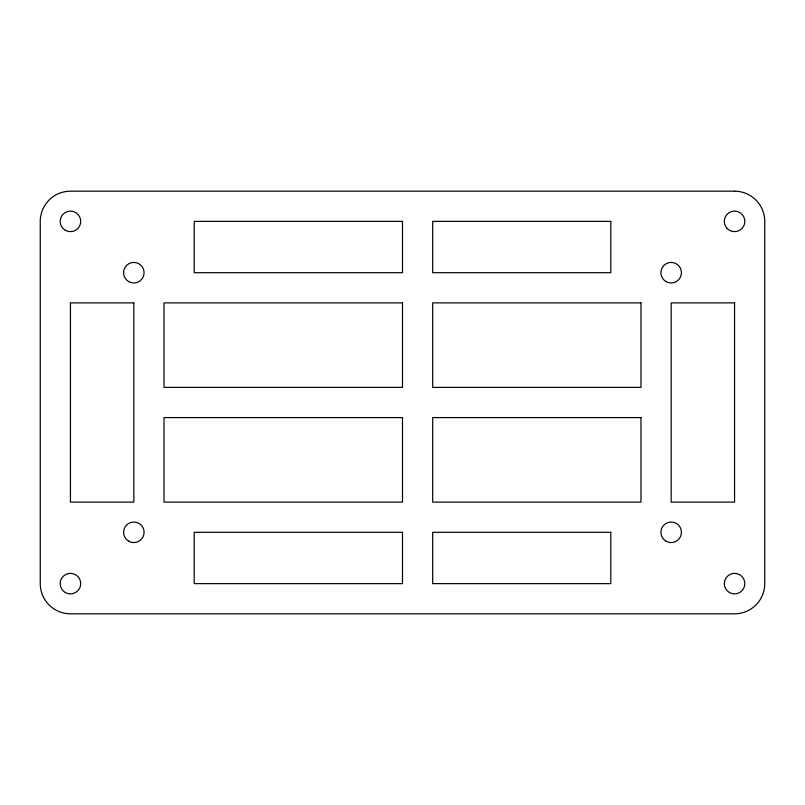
<?xml version="1.0" encoding="UTF-8"?>
<svg xmlns="http://www.w3.org/2000/svg" width="805" height="805" viewBox="0 0 805 805"><rect width="100%" height="100%" fill="white"/><g stroke="black" fill="none" stroke-linecap="round" stroke-linejoin="round"><path stroke-width="1.21" d="M734.563 191.188L70.438 191.188A30.188 30.188 0 0 0 40.25 221.375L40.25 583.625A30.188 30.188 0 0 0 70.438 613.812L734.563 613.812A30.188 30.188 0 0 0 764.75 583.625L764.75 221.375A30.188 30.188 0 0 0 734.563 191.188M402.5 221.375L194.206 221.375L194.206 272.694L402.5 272.694L402.5 221.375M610.794 221.375L432.688 221.375L432.688 272.694L610.794 272.694L610.794 221.375M133.831 302.881L70.438 302.881L70.438 502.119L133.831 502.119L133.831 302.881M402.5 302.881L164.019 302.881L164.019 387.406L402.5 387.406L402.5 302.881M640.981 302.881L432.688 302.881L432.688 387.406L640.981 387.406L640.981 302.881M734.563 302.881L671.169 302.881L671.169 502.119L734.563 502.119L734.563 302.881M402.5 417.594L164.019 417.594L164.019 502.119L402.5 502.119L402.5 417.594M640.981 417.594L432.688 417.594L432.688 502.119L640.981 502.119L640.981 417.594M402.5 532.306L194.206 532.306L194.206 583.625L402.5 583.625L402.5 532.306M610.794 532.306L432.688 532.306L432.688 583.625L610.794 583.625L610.794 532.306M729.431 592.51A10.264 10.264 0 0 0 744.826 583.625A10.264 10.264 0 0 0 729.431 574.74A10.264 10.264 0 0 0 729.431 592.51M727.307 228.63A10.264 10.264 0 0 0 744.474 224.031A10.264 10.264 0 0 0 731.906 211.463A10.264 10.264 0 0 0 727.307 228.63M65.306 230.26A10.264 10.264 0 0 0 80.701 221.375A10.264 10.264 0 0 0 65.306 212.49A10.264 10.264 0 0 0 65.306 230.26M65.306 592.51A10.264 10.264 0 0 0 80.701 583.625A10.264 10.264 0 0 0 65.306 574.74A10.264 10.264 0 0 0 65.306 592.51M128.699 281.579A10.264 10.264 0 0 0 144.095 272.694A10.264 10.264 0 0 0 128.699 263.809A10.264 10.264 0 0 0 128.699 281.579M128.699 541.191A10.264 10.264 0 0 0 144.095 532.306A10.264 10.264 0 0 0 128.699 523.421A10.264 10.264 0 0 0 128.699 541.191M666.037 541.191A10.264 10.264 0 0 0 681.433 532.306A10.264 10.264 0 0 0 666.037 523.421A10.264 10.264 0 0 0 666.037 541.191M666.037 281.579A10.264 10.264 0 0 0 681.433 272.694A10.264 10.264 0 0 0 666.037 263.809A10.264 10.264 0 0 0 666.037 281.579"/></g></svg>
